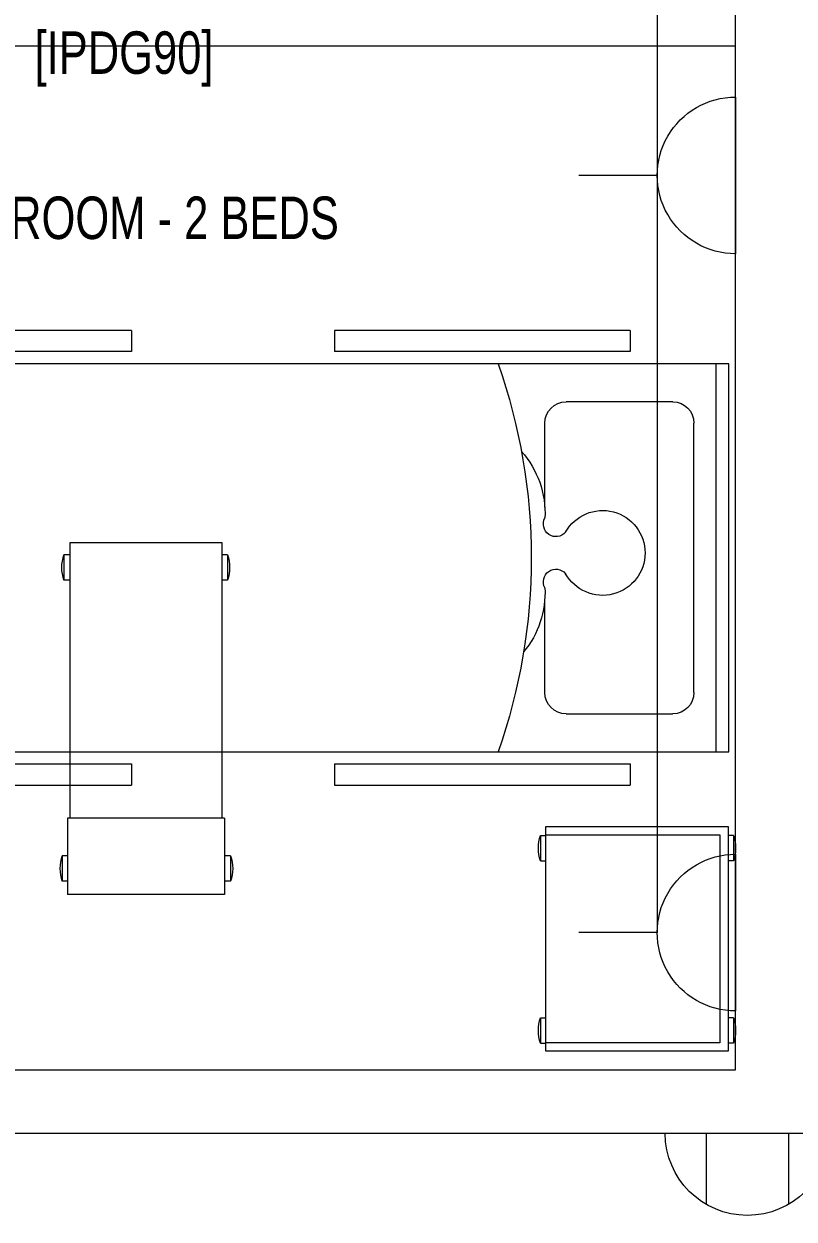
# Model space of a CAD drawing. Header units: metres. Extents: x 75097 to 220695, y -1557923 to -1361206.
# Drawn here: x 145789 to 147604, y -1431575 to -1428758 of the extents above; entities that cross this region are included whole.
import ezdxf

# ---------------------------------------------------------------- set-up
doc = ezdxf.new("R2010")
doc.units = ezdxf.units.M
doc.layers.get('0').update_dxf_attribs({"lineweight": 0})
for name, color, linetype, lineweight in [('A-100 - Copy$0$72_EGR_BASE_TEXT', 8, 'Continuous', 0), ('A-100 - Copy$0$Medical Equipment and Furniture', 8, 'Continuous', 0), ('A-100 - Copy$0$Medical Equipment and Furniture1', 8, 'Continuous', 5), ('A-100 - Copy$0$Walls', 8, 'Continuous', 0)]:
    doc.layers.add(name, color=color, linetype=linetype, lineweight=lineweight)
doc.layers.add('E-POWR', color=7, linetype='Continuous', lineweight=9, true_color=0x4e7e3e)
doc.layers.add('PD-VENT', color=8, linetype='Continuous')
doc.styles.add('A-100 - Copy$0$X3G_ENTITY_2587EA', font='swisscl.ttf', dxfattribs={"height": 200})

# ---------------------------------------------------------------- blocks, each defined once
blk = doc.blocks.new('NORMAL SOCKET')
at = {"layer": 'E-POWR'}
for p, q in [((0, 307.7), (0, 615.4)), ((-307.7, 0), (307.7, 0))]:
    blk.add_line(p, q, dxfattribs=at)
blk.add_ellipse((0, 0), major_axis=(32.8, 305.9), ratio=1, start_param=4.81904, end_param=7.960633, dxfattribs=at)
blk = doc.blocks.new('WALL OUTLET')
at = {"layer": 'E-POWR', "extrusion": (9.94399e-05, 4.90741e-07, 1)}
blk.add_line((-193.4, 0, 0), (193.4, 0, 0), dxfattribs=at)
blk.add_line((-193.4, 0, 0), (193.4, 0, 0), dxfattribs=at)
at = {"layer": 'E-POWR', "extrusion": (9.94399e-05, 4.90741e-07, 1), "elevation": 0}
for points in [[(-96.7, 0), (-96.7, 167.5)], [(96.7, 0), (96.7, 167.5)]]:
    blk.add_lwpolyline(points, dxfattribs=at)
at = {"layer": 'E-POWR', "extrusion": (9.94399e-05, 4.90741e-07, 1)}
blk.add_arc((0, 0, 0), 193.4, 359.9963, 179.9963, dxfattribs=at)
blk = doc.blocks.new('A-100 - Copy$0$Hospital Bed')
at = {"layer": 'A-100 - Copy$0$Medical Equipment and Furniture1'}
for p, q in [((38.338, -101.6315, 0), (38.338, -101.6815, 0)), ((38.338, -101.6315, 0), (39.0347, -101.6315, 0)), ((39.0347, -101.6315, 0), (39.0347, -101.6815, 0)), ((39.5123, -101.6315, 0), (40.209, -101.6315, 0)), ((39.5123, -101.6315, 0), (39.5123, -101.6815, 0)), ((38.338, -101.6815, 0), (39.0347, -101.6815, 0)), ((39.5123, -101.6815, 0), (40.209, -101.6815, 0)), ((38.105, -102.6245, 0), (38.105, -101.7101, 0)), ((38.105, -101.7101, 0), (40.4164, -101.7101, 0)), ((38.135, -102.6245, 0), (38.135, -101.7101, 0)), ((38.2374, -101.7997, 0), (38.4887, -101.7997, 0)), ((38.1874, -102.485, 0), (38.1874, -101.8497, 0)), ((38.5387, -102.0476, 0), (38.5387, -101.8497, 0)), ((38.5387, -102.485, 0), (38.5387, -102.264, 0)), ((38.4887, -102.535, 0), (38.2374, -102.535, 0)), ((40.4164, -102.6245, 0), (38.105, -102.6245, 0)), ((38.338, -102.6532, 0), (38.338, -102.7032, 0)), ((39.0347, -102.6532, 0), (38.338, -102.6532, 0)), ((39.0347, -102.6532, 0), (39.0347, -102.7032, 0)), ((40.209, -102.6532, 0), (39.5123, -102.6532, 0)), ((39.5123, -102.6532, 0), (39.5123, -102.7032, 0)), ((39.0347, -102.7032, 0), (38.338, -102.7032, 0)), ((40.209, -102.7032, 0), (39.5123, -102.7032, 0))]:
    blk.add_line(p, q, dxfattribs=at)
at = {"layer": 'A-100 - Copy$0$Medical Equipment and Furniture1', "elevation": 0}
for points in [[(38.6489, -102.6245), (38.6489, -102.6245), (38.6489, -102.6245), (38.6489, -102.6245), (38.6489, -102.6245), (38.6489, -102.6245), (38.6489, -102.6245), (38.6489, -102.6245), (38.6489, -102.6245), (38.6489, -102.6245), (38.6489, -102.6245), (38.6489, -102.6245), (38.6489, -102.6245), (38.6489, -102.6245), (38.6489, -102.6245), (38.6489, -102.6245), (38.6489, -102.6245), (38.6489, -102.6245), (38.6489, -102.6245), (38.6489, -102.6245), (38.6489, -102.6245), (38.6489, -102.6245), (38.6489, -102.6245), (38.6489, -102.6245), (38.6489, -102.6245), (38.6489, -102.6245), (38.6489, -102.6245), (38.6489, -102.6245), (38.6489, -102.6245), (38.6489, -102.6245), (38.6489, -102.6245), (38.6489, -102.6245), (38.6489, -102.6245), (38.6489, -102.6245), (38.6489, -102.6245), (38.6489, -102.6245), (38.6489, -102.6245), (38.6489, -102.6245), (38.6489, -102.6245), (38.6489, -102.6245), (38.6489, -102.6245), (38.6489, -102.6245), (38.6489, -102.6245), (38.6489, -102.6245), (38.6489, -102.6245), (38.6489, -102.6245), (38.6489, -102.6245), (38.6489, -102.6245), (38.6489, -102.6245), (38.6489, -102.6245), (38.6489, -102.6245), (38.6489, -102.6245), (38.6489, -102.6245), (38.6489, -102.6245), (38.6489, -102.6245), (38.6489, -102.6245), (38.6489, -102.6245), (38.6489, -102.6245), (38.6489, -102.6245), (38.6489, -102.6245), (38.6489, -102.6245), (38.6489, -102.6245), (38.6489, -102.6245), (38.6489, -102.6245), (38.6489, -102.6245), (38.6489, -102.6245), (38.6489, -102.6245), (38.6489, -102.6245), (38.6489, -102.6245), (38.6489, -102.6245), (38.6489, -102.6245), (38.6489, -102.6245), (38.6489, -102.6245), (38.6489, -102.6245), (38.6489, -102.6245), (38.6489, -102.6245), (38.6489, -102.6245), (38.6489, -102.6245), (38.6489, -102.6245), (38.6489, -102.6245), (38.6489, -102.6245), (38.6489, -102.6245), (38.6489, -102.6245), (38.6489, -102.6245), (38.6489, -102.6245), (38.6489, -102.6245), (38.6489, -102.6245), (38.6489, -102.6245), (38.6489, -102.6245), (38.6489, -102.6245), (38.6489, -102.6245), (38.6489, -102.6245), (38.6489, -102.6245), (38.6489, -102.6245), (38.6489, -102.6245), (38.6489, -102.6245), (38.6489, -102.6245), (38.6489, -102.6245), (38.6489, -102.6245), (38.6489, -102.6245), (38.6489, -102.6245), (38.6489, -102.6245), (38.6489, -102.6245), (38.6489, -102.6245), (38.6489, -102.6245), (38.6489, -102.6245), (38.6489, -102.6245), (38.6489, -102.6245), (38.6489, -102.6245), (38.6489, -102.6245), (38.6489, -102.6245), (38.6489, -102.6245), (38.6489, -102.6245), (38.6489, -102.6245), (38.6489, -102.6245), (38.6489, -102.6245), (38.6489, -102.6245), (38.6489, -102.6245), (38.6489, -102.6245), (38.6489, -102.6245), (38.6489, -102.6245), (38.6489, -102.6245), (38.6489, -102.6245), (38.6489, -102.6245), (38.6489, -102.6245), (38.6489, -102.6245), (38.6489, -102.6245), (38.6489, -102.6245), (38.6489, -102.6245), (38.6489, -102.6245), (38.6489, -102.6245), (38.6489, -102.6245), (38.6489, -102.6245), (38.6489, -102.6245), (38.6489, -102.6245), (38.6489, -102.6245), (38.6489, -102.6245), (38.6489, -102.6245), (38.6489, -102.6245), (38.6489, -102.6245), (38.6489, -102.6245), (38.6489, -102.6245), (38.6489, -102.6245), (38.6489, -102.6245), (38.6489, -102.6245), (38.6489, -102.6245), (38.6489, -102.6245), (38.6489, -102.6245), (38.6489, -102.6245), (38.6489, -102.6245), (38.6489, -102.6245), (38.6489, -102.6245), (38.6489, -102.6245), (38.6489, -102.6245), (38.6489, -102.6245), (38.6489, -102.6245), (38.6489, -102.6245), (38.6489, -102.6245), (38.6489, -102.6245), (38.6489, -102.6245), (38.6489, -102.6245), (38.6489, -102.6245), (38.6489, -102.6245), (38.6489, -102.6245), (38.6489, -102.6245), (38.6489, -102.6245), (38.6489, -102.6245), (38.6489, -102.6245), (38.6489, -102.6245), (38.6489, -102.6245), (38.6489, -102.6245), (38.6489, -102.6245), (38.6489, -102.6245), (38.6489, -102.6245), (38.6489, -102.6245), (38.6489, -102.6245), (38.6489, -102.6245), (38.6489, -102.6245), (38.6489, -102.6245), (38.6489, -102.6245), (38.6489, -102.6245), (38.6489, -102.6245), (38.6489, -102.6245), (38.6489, -102.6245), (38.6489, -102.6245), (38.6489, -102.6245), (38.6489, -102.6245), (38.6489, -102.6245), (38.6489, -102.6245), (38.6489, -102.6245), (38.6489, -102.6245), (38.6489, -102.6245), (38.6489, -102.6245), (38.6489, -102.6245), (38.6489, -102.6245), (38.6489, -102.6245), (38.6489, -102.6245), (38.6489, -102.6245), (38.6489, -102.6245), (38.6489, -102.6245), (38.6489, -102.6245), (38.6489, -102.6245), (38.6489, -102.6245), (38.6489, -102.6245), (38.6489, -102.6245), (38.6489, -102.6245), (38.6489, -102.6245), (38.6489, -102.6245), (38.6489, -102.6245), (38.6489, -102.6245), (38.6489, -102.6245), (38.6489, -102.6245), (38.6489, -102.6245), (38.6489, -102.6245), (38.6489, -102.6245), (38.6489, -102.6245), (38.6489, -102.6245), (38.6489, -102.6245), (38.6489, -102.6245)], [(38.6489, -102.6245), (38.6489, -102.6245), (38.6489, -102.6245), (38.6489, -102.6245), (38.6489, -102.6245), (38.6489, -102.6245), (38.6489, -102.6245), (38.6489, -102.6245), (38.6489, -102.6245), (38.6489, -102.6245), (38.6489, -102.6245), (38.6489, -102.6245), (38.6489, -102.6245), (38.6489, -102.6245), (38.6489, -102.6245), (38.6489, -102.6245), (38.6489, -102.6245), (38.6489, -102.6245), (38.6489, -102.6245), (38.6489, -102.6245), (38.6489, -102.6245), (38.6489, -102.6245), (38.6489, -102.6245), (38.6489, -102.6245), (38.6489, -102.6245), (38.6489, -102.6245), (38.6489, -102.6245), (38.6489, -102.6245), (38.6489, -102.6245), (38.6489, -102.6245), (38.6489, -102.6245), (38.6489, -102.6245), (38.6489, -102.6245), (38.6489, -102.6245), (38.6489, -102.6245), (38.6489, -102.6245), (38.6489, -102.6245), (38.6489, -102.6245), (38.6489, -102.6245), (38.6489, -102.6245), (38.6489, -102.6245), (38.6489, -102.6245), (38.6489, -102.6245), (38.6489, -102.6245), (38.6489, -102.6245), (38.6489, -102.6245), (38.6489, -102.6245), (38.6489, -102.6245), (38.6489, -102.6245), (38.6489, -102.6245), (38.6489, -102.6245), (38.6489, -102.6245), (38.6489, -102.6245), (38.6489, -102.6245), (38.6489, -102.6245), (38.6489, -102.6245), (38.6489, -102.6245), (38.6489, -102.6245), (38.6489, -102.6245), (38.6489, -102.6245), (38.6489, -102.6245), (38.6489, -102.6245), (38.6489, -102.6245), (38.6489, -102.6245), (38.6489, -102.6245), (38.6489, -102.6245), (38.6489, -102.6245), (38.6489, -102.6245), (38.6489, -102.6245), (38.6489, -102.6245), (38.6489, -102.6245), (38.6489, -102.6245), (38.6489, -102.6245), (38.6489, -102.6245), (38.6489, -102.6245), (38.6489, -102.6245), (38.6489, -102.6245), (38.6489, -102.6245), (38.6489, -102.6245), (38.6489, -102.6245), (38.6489, -102.6245), (38.6489, -102.6245), (38.6489, -102.6245), (38.6489, -102.6245), (38.6489, -102.6245), (38.6489, -102.6245), (38.6489, -102.6245), (38.6489, -102.6245), (38.6489, -102.6245), (38.6489, -102.6245), (38.6489, -102.6245), (38.6489, -102.6245), (38.6489, -102.6245), (38.6489, -102.6245), (38.6489, -102.6245), (38.6489, -102.6245), (38.6489, -102.6245), (38.6489, -102.6245), (38.6489, -102.6245), (38.6489, -102.6245), (38.6489, -102.6245), (38.6489, -102.6245), (38.6489, -102.6245), (38.6489, -102.6245), (38.6489, -102.6245), (38.6489, -102.6245), (38.6489, -102.6245), (38.6489, -102.6245), (38.6489, -102.6245), (38.6489, -102.6245), (38.6489, -102.6245), (38.6489, -102.6245), (38.6489, -102.6245), (38.6489, -102.6245), (38.6489, -102.6245), (38.6489, -102.6245), (38.6489, -102.6245), (38.6489, -102.6245), (38.6489, -102.6245), (38.6489, -102.6245), (38.6489, -102.6245), (38.6489, -102.6245), (38.6489, -102.6245), (38.6489, -102.6245), (38.6489, -102.6245), (38.6489, -102.6245), (38.6489, -102.6245), (38.6489, -102.6245), (38.6489, -102.6245), (38.6489, -102.6245), (38.6489, -102.6245), (38.6489, -102.6245), (38.6489, -102.6245), (38.6489, -102.6245), (38.6489, -102.6245), (38.6489, -102.6245), (38.6489, -102.6245), (38.6489, -102.6245), (38.6489, -102.6245), (38.6489, -102.6245), (38.6489, -102.6245), (38.6489, -102.6245), (38.6489, -102.6245), (38.6489, -102.6245), (38.6489, -102.6245), (38.6489, -102.6245), (38.6489, -102.6245), (38.6489, -102.6245), (38.6489, -102.6245), (38.6489, -102.6245), (38.6489, -102.6245), (38.6489, -102.6245), (38.6489, -102.6245), (38.6489, -102.6245), (38.6489, -102.6245), (38.6489, -102.6245), (38.6489, -102.6245), (38.6489, -102.6245), (38.6489, -102.6245), (38.6489, -102.6245), (38.6489, -102.6245), (38.6489, -102.6245), (38.6489, -102.6245), (38.6489, -102.6245), (38.6489, -102.6245), (38.6489, -102.6245), (38.6489, -102.6245), (38.6489, -102.6245), (38.6489, -102.6245), (38.6489, -102.6245), (38.6489, -102.6245), (38.6489, -102.6245), (38.6489, -102.6245), (38.6489, -102.6245), (38.6489, -102.6245), (38.6489, -102.6245), (38.6489, -102.6245), (38.6489, -102.6245), (38.6489, -102.6245), (38.6489, -102.6245), (38.6489, -102.6245), (38.6489, -102.6245), (38.6489, -102.6245), (38.6489, -102.6245), (38.6489, -102.6245), (38.6489, -102.6245), (38.6489, -102.6245), (38.6489, -102.6245), (38.6489, -102.6245), (38.6489, -102.6245), (38.6489, -102.6245), (38.6489, -102.6245), (38.6489, -102.6245), (38.6489, -102.6245), (38.6489, -102.6245), (38.6489, -102.6245), (38.6489, -102.6245), (38.6489, -102.6245), (38.6489, -102.6245), (38.6489, -102.6245), (38.6489, -102.6245), (38.6489, -102.6245), (38.6489, -102.6245), (38.6489, -102.6245), (38.6489, -102.6245), (38.6489, -102.6245), (38.6489, -102.6245), (38.6489, -102.6245), (38.6489, -102.6245), (38.6489, -102.6245), (38.6489, -102.6245), (38.6489, -102.6245), (38.6489, -102.6245), (38.6489, -102.6245)], [(38.6489, -102.6245), (38.6489, -102.6245), (38.6489, -102.6245), (38.6489, -102.6245), (38.6489, -102.6245), (38.6489, -102.6245), (38.6489, -102.6245), (38.6489, -102.6245), (38.6489, -102.6245), (38.6489, -102.6245), (38.6489, -102.6245), (38.6489, -102.6245), (38.6489, -102.6245), (38.6489, -102.6245), (38.6489, -102.6245), (38.6489, -102.6245), (38.6489, -102.6245), (38.6489, -102.6245), (38.6489, -102.6245), (38.6489, -102.6245), (38.6489, -102.6245), (38.6489, -102.6245), (38.6489, -102.6245), (38.6489, -102.6245), (38.6489, -102.6245), (38.6489, -102.6245), (38.6489, -102.6245), (38.6489, -102.6245), (38.6489, -102.6245), (38.6489, -102.6245), (38.6489, -102.6245), (38.6489, -102.6245), (38.6489, -102.6245), (38.6489, -102.6245), (38.6489, -102.6245), (38.6489, -102.6245), (38.6489, -102.6245), (38.6489, -102.6245), (38.6489, -102.6245), (38.6489, -102.6245), (38.6489, -102.6245), (38.6489, -102.6245), (38.6489, -102.6245), (38.6489, -102.6245), (38.6489, -102.6245), (38.6489, -102.6245), (38.6489, -102.6245), (38.6489, -102.6245), (38.6489, -102.6245), (38.6489, -102.6245), (38.6489, -102.6245), (38.6489, -102.6245), (38.6489, -102.6245), (38.6489, -102.6245), (38.6489, -102.6245), (38.6489, -102.6245), (38.6489, -102.6245), (38.6489, -102.6245), (38.6489, -102.6245), (38.6489, -102.6245), (38.6489, -102.6245), (38.6489, -102.6245), (38.6489, -102.6245), (38.6489, -102.6245), (38.6489, -102.6245), (38.6489, -102.6245), (38.6489, -102.6245), (38.6489, -102.6245), (38.6489, -102.6245), (38.6489, -102.6245), (38.6489, -102.6245), (38.6489, -102.6245), (38.6489, -102.6245), (38.6489, -102.6245), (38.6489, -102.6245), (38.6489, -102.6245), (38.6489, -102.6245), (38.6489, -102.6245), (38.6489, -102.6245), (38.6489, -102.6245), (38.6489, -102.6245), (38.6489, -102.6245), (38.6489, -102.6245), (38.6489, -102.6245), (38.6489, -102.6245), (38.6489, -102.6245), (38.6489, -102.6245), (38.6489, -102.6245), (38.6489, -102.6245), (38.6489, -102.6245), (38.6489, -102.6245), (38.6489, -102.6245), (38.6489, -102.6245), (38.6489, -102.6245), (38.6489, -102.6245), (38.6489, -102.6245), (38.6489, -102.6245), (38.6489, -102.6245), (38.6489, -102.6245), (38.6489, -102.6245), (38.6489, -102.6245), (38.6489, -102.6245), (38.6489, -102.6245), (38.6489, -102.6245), (38.6489, -102.6245), (38.6489, -102.6245), (38.6489, -102.6245), (38.6489, -102.6245), (38.6489, -102.6245), (38.6489, -102.6245), (38.6489, -102.6245), (38.6489, -102.6245), (38.6489, -102.6245), (38.6489, -102.6245), (38.6489, -102.6245), (38.6489, -102.6245), (38.6489, -102.6245), (38.6489, -102.6245), (38.6489, -102.6245), (38.6489, -102.6245), (38.6489, -102.6245), (38.6489, -102.6245), (38.6489, -102.6245), (38.6489, -102.6245), (38.6489, -102.6245), (38.6489, -102.6245), (38.6489, -102.6245), (38.6489, -102.6245), (38.6489, -102.6245), (38.6489, -102.6245), (38.6489, -102.6245), (38.6489, -102.6245), (38.6489, -102.6245), (38.6489, -102.6245), (38.6489, -102.6245), (38.6489, -102.6245), (38.6489, -102.6245), (38.6489, -102.6245), (38.6489, -102.6245), (38.6489, -102.6245), (38.6489, -102.6245), (38.6489, -102.6245), (38.6489, -102.6245), (38.6489, -102.6245), (38.6489, -102.6245), (38.6489, -102.6245), (38.6489, -102.6245), (38.6489, -102.6245), (38.6489, -102.6245), (38.6489, -102.6245), (38.6489, -102.6245), (38.6489, -102.6245), (38.6489, -102.6245), (38.6489, -102.6245), (38.6489, -102.6245), (38.6489, -102.6245), (38.6489, -102.6245), (38.6489, -102.6245), (38.6489, -102.6245), (38.6489, -102.6245), (38.6489, -102.6245), (38.6489, -102.6245), (38.6489, -102.6245), (38.6489, -102.6245), (38.6489, -102.6245), (38.6489, -102.6245), (38.6489, -102.6245), (38.6489, -102.6245), (38.6489, -102.6245), (38.6489, -102.6245), (38.6489, -102.6245), (38.6489, -102.6245), (38.6489, -102.6245), (38.6489, -102.6245), (38.6489, -102.6245), (38.6489, -102.6245), (38.6489, -102.6245), (38.6489, -102.6245), (38.6489, -102.6245), (38.6489, -102.6245), (38.6489, -102.6245), (38.6489, -102.6245), (38.6489, -102.6245), (38.6489, -102.6245), (38.6489, -102.6245), (38.6489, -102.6245), (38.6489, -102.6245), (38.6489, -102.6245), (38.6489, -102.6245), (38.6489, -102.6245), (38.6489, -102.6245), (38.6489, -102.6245), (38.6489, -102.6245), (38.6489, -102.6245), (38.6489, -102.6245), (38.6489, -102.6245), (38.6489, -102.6245), (38.6489, -102.6245), (38.6489, -102.6245), (38.6489, -102.6245), (38.6489, -102.6245), (38.6489, -102.6245), (38.6489, -102.6245), (38.6489, -102.6245), (38.6489, -102.6245), (38.6489, -102.6245), (38.6489, -102.6245), (38.6489, -102.6245), (38.6489, -102.6245), (38.6489, -102.6245), (38.6489, -102.6245), (38.6489, -102.6245), (38.6489, -102.6245), (38.6489, -102.6245), (38.6489, -102.6245), (38.6489, -102.6245), (38.6489, -102.6245), (38.6489, -102.6245), (38.6489, -102.6245), (38.6489, -102.6245), (38.6489, -102.6245), (38.6489, -102.6245), (38.6489, -102.6245), (38.6489, -102.6245), (38.6489, -102.6245), (38.6489, -102.6245), (38.6489, -102.6245), (38.6489, -102.6245), (38.6489, -102.6245), (38.6489, -102.6245), (38.6489, -102.6245), (38.6489, -102.6245), (38.6489, -102.6245), (38.6489, -102.6245), (38.6489, -102.6245), (38.6489, -102.6245), (38.6489, -102.6245), (38.6489, -102.6245), (38.6489, -102.6245), (38.6489, -102.6245), (38.6489, -102.6245), (38.6489, -102.6245), (38.6489, -102.6245), (38.6489, -102.6245), (38.6489, -102.6245), (38.6489, -102.6245), (38.6489, -102.6245), (38.6489, -102.6245), (38.6489, -102.6245), (38.6489, -102.6245), (38.6489, -102.6245), (38.6489, -102.6245), (38.6489, -102.6245), (38.6489, -102.6245), (38.6489, -102.6245), (38.6489, -102.6245), (38.6489, -102.6245), (38.6489, -102.6245), (38.6489, -102.6245), (38.6489, -102.6245), (38.6489, -102.6245), (38.6489, -102.6245), (38.6489, -102.6245), (38.6489, -102.6245), (38.6489, -102.6245), (38.6489, -102.6245), (38.6489, -102.6245), (38.6489, -102.6245), (38.6489, -102.6245), (38.6489, -102.6245), (38.6489, -102.6245), (38.6489, -102.6245), (38.6489, -102.6245), (38.6489, -102.6245), (38.6489, -102.6245), (38.6489, -102.6245), (38.6489, -102.6245)]]:
    blk.add_lwpolyline(points, close=True, dxfattribs=at)
for points in [[(38.6489, -102.6245), (38.6489, -102.6245), (38.6489, -102.6245), (38.6489, -102.6245), (38.6489, -102.6245), (38.6489, -102.6245), (38.6489, -102.6245), (38.6489, -102.6245)], [(38.6489, -102.6245), (38.6489, -102.6245), (38.6489, -102.6245), (38.6489, -102.6245), (38.6489, -102.6245), (38.6489, -102.6245), (38.6489, -102.6245), (38.6489, -102.6245), (38.6489, -102.6245), (38.6489, -102.6245), (38.6489, -102.6245), (38.6489, -102.6245), (38.6489, -102.6245), (38.6489, -102.6245), (38.6489, -102.6245), (38.6489, -102.6245), (38.6489, -102.6245), (38.6489, -102.6245), (38.6489, -102.6245), (38.6489, -102.6245), (38.6489, -102.6245), (38.6489, -102.6245), (38.6489, -102.6245), (38.6489, -102.6245), (38.6489, -102.6245), (38.6489, -102.6245), (38.6489, -102.6245), (38.6489, -102.6245), (38.6489, -102.6245), (38.6489, -102.6245), (38.6489, -102.6245), (38.6489, -102.6245), (38.6489, -102.6245), (38.6489, -102.6245), (38.6489, -102.6245), (38.6489, -102.6245), (38.6489, -102.6245), (38.6489, -102.6245), (38.6489, -102.6245), (38.6489, -102.6245), (38.6489, -102.6245), (38.6489, -102.6245), (38.6489, -102.6245), (38.6489, -102.6245), (38.6489, -102.6245), (38.6489, -102.6245), (38.6489, -102.6245), (38.6489, -102.6245), (38.6489, -102.6245), (38.6489, -102.6245), (38.6489, -102.6245), (38.6489, -102.6245), (38.6489, -102.6245), (38.6489, -102.6245), (38.6489, -102.6245), (38.6489, -102.6245), (38.6489, -102.6245), (38.6489, -102.6245), (38.6489, -102.6245), (38.6489, -102.6245), (38.6489, -102.6245), (38.6489, -102.6245), (38.6489, -102.6245), (38.6489, -102.6245), (38.6489, -102.6245), (38.6489, -102.6245), (38.6489, -102.6245), (38.6489, -102.6245), (38.6489, -102.6245), (38.6489, -102.6245), (38.6489, -102.6245), (38.6489, -102.6245), (38.6489, -102.6245), (38.6489, -102.6245), (38.6489, -102.6245), (38.6489, -102.6245), (38.6489, -102.6245), (38.6489, -102.6245), (38.6489, -102.6245), (38.6489, -102.6245), (38.6489, -102.6245), (38.6489, -102.6245), (38.6489, -102.6245), (38.6489, -102.6245), (38.6489, -102.6245), (38.6489, -102.6245), (38.6489, -102.6245), (38.6489, -102.6245), (38.6489, -102.6245), (38.6489, -102.6245), (38.6489, -102.6245), (38.6489, -102.6245), (38.6489, -102.6245), (38.6489, -102.6245), (38.6489, -102.6245), (38.6489, -102.6245), (38.6489, -102.6245), (38.6489, -102.6245), (38.6489, -102.6245), (38.6489, -102.6245), (38.6489, -102.6245), (38.6489, -102.6245), (38.6489, -102.6245), (38.6489, -102.6245), (38.6489, -102.6245), (38.6489, -102.6245), (38.6489, -102.6245), (38.6489, -102.6245), (38.6489, -102.6245), (38.6489, -102.6245), (38.6489, -102.6245)], [(38.6489, -102.6245), (38.6489, -102.6245), (38.6489, -102.6245), (38.6489, -102.6245), (38.6489, -102.6245), (38.6489, -102.6245), (38.6489, -102.6245), (38.6489, -102.6245), (38.6489, -102.6245), (38.6489, -102.6245), (38.6489, -102.6245), (38.6489, -102.6245), (38.6489, -102.6245), (38.6489, -102.6245), (38.6489, -102.6245), (38.6489, -102.6245), (38.6489, -102.6245)], [(38.6489, -102.6245), (38.6489, -102.6245), (38.6489, -102.6245), (38.6489, -102.6245), (38.6489, -102.6245), (38.6489, -102.6245), (38.6489, -102.6245)], [(38.6489, -102.6245), (38.6489, -102.6245), (38.6489, -102.6245), (38.6489, -102.6245), (38.6489, -102.6245), (38.6489, -102.6245), (38.6489, -102.6245), (38.6489, -102.6245), (38.6489, -102.6245), (38.6489, -102.6245), (38.6489, -102.6245), (38.6489, -102.6245)], [(38.6489, -102.6245), (38.6489, -102.6245), (38.6489, -102.6245), (38.6489, -102.6245), (38.6489, -102.6245), (38.6489, -102.6245), (38.6489, -102.6245), (38.6489, -102.6245), (38.6489, -102.6245), (38.6489, -102.6245), (38.6489, -102.6245), (38.6489, -102.6245), (38.6489, -102.6245), (38.6489, -102.6245), (38.6489, -102.6245), (38.6489, -102.6245), (38.6489, -102.6245), (38.6489, -102.6245), (38.6489, -102.6245), (38.6489, -102.6245), (38.6489, -102.6245), (38.6489, -102.6245), (38.6489, -102.6245), (38.6489, -102.6245), (38.6489, -102.6245), (38.6489, -102.6245), (38.6489, -102.6245), (38.6489, -102.6245), (38.6489, -102.6245), (38.6489, -102.6245), (38.6489, -102.6245), (38.6489, -102.6245), (38.6489, -102.6245), (38.6489, -102.6245), (38.6489, -102.6245), (38.6489, -102.6245), (38.6489, -102.6245), (38.6489, -102.6245), (38.6489, -102.6245), (38.6489, -102.6245), (38.6489, -102.6245), (38.6489, -102.6245), (38.6489, -102.6245), (38.6489, -102.6245), (38.6489, -102.6245), (38.6489, -102.6245), (38.6489, -102.6245), (38.6489, -102.6245), (38.6489, -102.6245), (38.6489, -102.6245), (38.6489, -102.6245), (38.6489, -102.6245), (38.6489, -102.6245), (38.6489, -102.6245), (38.6489, -102.6245), (38.6489, -102.6245), (38.6489, -102.6245), (38.6489, -102.6245), (38.6489, -102.6245), (38.6489, -102.6245), (38.6489, -102.6245), (38.6489, -102.6245), (38.6489, -102.6245), (38.6489, -102.6245), (38.6489, -102.6245), (38.6489, -102.6245), (38.6489, -102.6245), (38.6489, -102.6245), (38.6489, -102.6245), (38.6489, -102.6245), (38.6489, -102.6245), (38.6489, -102.6245), (38.6489, -102.6245), (38.6489, -102.6245), (38.6489, -102.6245), (38.6489, -102.6245), (38.6489, -102.6245), (38.6489, -102.6245), (38.6489, -102.6245), (38.6489, -102.6245), (38.6489, -102.6245), (38.6489, -102.6245), (38.6489, -102.6245), (38.6489, -102.6245), (38.6489, -102.6245), (38.6489, -102.6245), (38.6489, -102.6245), (38.6489, -102.6245), (38.6489, -102.6245)], [(38.6489, -102.6245), (38.6489, -102.6245), (38.6489, -102.6245), (38.6489, -102.6245), (38.6489, -102.6245), (38.6489, -102.6245), (38.6489, -102.6245), (38.6489, -102.6245), (38.6489, -102.6245), (38.6489, -102.6245), (38.6489, -102.6245), (38.6489, -102.6245), (38.6489, -102.6245), (38.6489, -102.6245), (38.6489, -102.6245), (38.6489, -102.6245), (38.6489, -102.6245), (38.6489, -102.6245), (38.6489, -102.6245), (38.6489, -102.6245), (38.6489, -102.6245), (38.6489, -102.6245), (38.6489, -102.6245), (38.6489, -102.6245), (38.6489, -102.6245), (38.6489, -102.6245), (38.6489, -102.6245), (38.6489, -102.6245), (38.6489, -102.6245), (38.6489, -102.6245), (38.6489, -102.6245), (38.6489, -102.6245), (38.6489, -102.6245), (38.6489, -102.6245), (38.6489, -102.6245), (38.6489, -102.6245), (38.6489, -102.6245), (38.6489, -102.6245), (38.6489, -102.6245), (38.6489, -102.6245), (38.6489, -102.6245), (38.6489, -102.6245), (38.6489, -102.6245), (38.6489, -102.6245), (38.6489, -102.6245), (38.6489, -102.6245), (38.6489, -102.6245), (38.6489, -102.6245), (38.6489, -102.6245), (38.6489, -102.6245), (38.6489, -102.6245), (38.6489, -102.6245), (38.6489, -102.6245), (38.6489, -102.6245)], [(38.6489, -102.6245), (38.6489, -102.6245), (38.6489, -102.6245), (38.6489, -102.6245), (38.6489, -102.6245), (38.6489, -102.6245), (38.6489, -102.6245), (38.6489, -102.6245), (38.6489, -102.6245), (38.6489, -102.6245)], [(38.6489, -102.6245), (38.6489, -102.6245), (38.6489, -102.6245), (38.6489, -102.6245), (38.6489, -102.6245), (38.6489, -102.6245), (38.6489, -102.6245), (38.6489, -102.6245), (38.6489, -102.6245), (38.6489, -102.6245)], [(38.6489, -102.6245), (38.6489, -102.6245), (38.6489, -102.6245), (38.6489, -102.6245), (38.6489, -102.6245), (38.6489, -102.6245), (38.6489, -102.6245), (38.6489, -102.6245), (38.6489, -102.6245), (38.6489, -102.6245), (38.6489, -102.6245), (38.6489, -102.6245), (38.6489, -102.6245), (38.6489, -102.6245), (38.6489, -102.6245)], [(38.6489, -102.6245), (38.6489, -102.6245), (38.6489, -102.6245), (38.6489, -102.6245), (38.6489, -102.6245), (38.6489, -102.6245), (38.6489, -102.6245), (38.6489, -102.6245), (38.6489, -102.6245), (38.6489, -102.6245)], [(38.6489, -102.6245), (38.6489, -102.6245), (38.6489, -102.6245), (38.6489, -102.6245), (38.6489, -102.6245), (38.6489, -102.6245), (38.6489, -102.6245)], [(38.6489, -102.6245), (38.6489, -102.6245), (38.6489, -102.6245), (38.6489, -102.6245), (38.6489, -102.6245), (38.6489, -102.6245), (38.6489, -102.6245), (38.6489, -102.6245), (38.6489, -102.6245), (38.6489, -102.6245)], [(38.6489, -102.6245), (38.6489, -102.6245), (38.6489, -102.6245), (38.6489, -102.6245), (38.6489, -102.6245), (38.6489, -102.6245), (38.6489, -102.6245), (38.6489, -102.6245), (38.6489, -102.6245), (38.6489, -102.6245), (38.6489, -102.6245), (38.6489, -102.6245), (38.6489, -102.6245), (38.6489, -102.6245), (38.6489, -102.6245), (38.6489, -102.6245), (38.6489, -102.6245), (38.6489, -102.6245)], [(38.6489, -102.6245), (38.6489, -102.6245), (38.6489, -102.6245), (38.6489, -102.6245), (38.6489, -102.6245), (38.6489, -102.6245), (38.6489, -102.6245), (38.6489, -102.6245), (38.6489, -102.6245)]]:
    blk.add_lwpolyline(points, dxfattribs=at)
at = {"layer": 'A-100 - Copy$0$Medical Equipment and Furniture1'}
for centre, radius, start, end in [((39.9488, -102.1673, 0), 1.378, 160.6222, 199.3778), ((38.2374, -101.8497, 0), 0.05, 90, 180), ((38.4887, -101.8497, 0), 0.05, 0, 90), ((38.7578, -102.0625, 0), 0.2195, 138.2973, 182.816), ((38.4026, -102.1558, 0), 0.1, 29.3037, 330.6963), ((38.5126, -102.0878, 0), 0.0297, 220.0437, 29.1003), ((38.5126, -102.2238, 0), 0.0297, 330.8997, 139.9563), ((38.7578, -102.2491, 0), 0.2195, 177.184, 219.6878), ((38.2374, -102.485, 0), 0.05, 180, 270), ((38.4887, -102.485, 0), 0.05, 270, 0)]:
    blk.add_arc(centre, radius, start, end, dxfattribs=at)
blk = doc.blocks.new('A-100 - Copy$0$HF13963-P')
at = {"layer": 'A-100 - Copy$0$Medical Equipment and Furniture1'}
for p, q in [((0.0915, 0.1995), (0.0315, 0.1995)), ((0.0315, 0.1995), (0.0315, 0.185)), ((0.0915, 0.1995), (0.0915, 0.185)), ((0.18, 0.185), (0, 0.185)), ((0, 0.185), (0, -0.185)), ((0.18, 0.185), (0.18, -0.185)), ((0.83, 0.1788), (0.18, 0.1788)), ((0.8007, 0.1919), (0.7407, 0.1919)), ((0.7407, 0.1919), (0.7407, 0.1788)), ((0.8007, 0.1919), (0.8007, 0.1788)), ((0.83, -0.1788), (0.83, 0.1788)), ((0.18, -0.185), (0, -0.185)), ((0.0315, -0.185), (0.0315, -0.1971)), ((0.0915, -0.1971), (0.0315, -0.1971)), ((0.0915, -0.185), (0.0915, -0.1971)), ((0.18, -0.1788), (0.83, -0.1788)), ((0.7407, -0.1788), (0.7407, -0.1933)), ((0.8007, -0.1933), (0.7407, -0.1933)), ((0.8007, -0.1788), (0.8007, -0.1933))]:
    blk.add_line(p, q, dxfattribs=at)
for centre, start, end in [((0.0615, 0.112), 71.0754, 108.9246), ((0.7707, 0.1044), 71.0754, 108.9246), ((0.0615, -0.1096), 251.0754, 288.9246), ((0.7707, -0.1058), 251.0754, 288.9246)]:
    blk.add_arc(centre, 0.0925, start, end, dxfattribs=at)
blk = doc.blocks.new('A-100 - Copy$0$HF10531-P')
at = {"layer": 'A-100 - Copy$0$Medical Equipment and Furniture1'}
for p, q in [((0.53, 0.43), (0, 0.43)), ((0, 0.43), (0, 0)), ((0.0791, 0.4424), (0.0191, 0.4424)), ((0.0191, 0.4424), (0.0191, 0.43)), ((0.0791, 0.4424), (0.0791, 0.43)), ((0.5086, 0.4424), (0.4486, 0.4424)), ((0.4486, 0.4424), (0.4486, 0.43)), ((0.5086, 0.4424), (0.5086, 0.43)), ((0.53, 0), (0.53, 0.43)), ((0.51, 0.41), (0.02, 0.41)), ((0.02, 0.41), (0.02, 0)), ((0.51, 0), (0.51, 0.41)), ((0, 0), (0.53, 0)), ((0.0191, -0.0124), (0.0191, 0)), ((0.0791, -0.0124), (0.0791, 0)), ((0.4486, -0.0124), (0.4486, 0)), ((0.5086, -0.0124), (0.5086, 0)), ((0.0791, -0.0124), (0.0191, -0.0124)), ((0.5086, -0.0124), (0.4486, -0.0124))]:
    blk.add_line(p, q, dxfattribs=at)
for points in [[(0.02, 0.41), (0.02, 0.41), (0.02, 0.41), (0.02, 0.41), (0.02, 0.41), (0.02, 0.41), (0.02, 0.41), (0.02, 0.41), (0.02, 0.41), (0.02, 0.41), (0.02, 0.41), (0.02, 0.41), (0.02, 0.41), (0.02, 0.41), (0.02, 0.41), (0.02, 0.41), (0.02, 0.41), (0.02, 0.41), (0.02, 0.41), (0.02, 0.41), (0.02, 0.41), (0.02, 0.41), (0.02, 0.41), (0.02, 0.41), (0.02, 0.41), (0.02, 0.41), (0.02, 0.41), (0.02, 0.41), (0.02, 0.41), (0.02, 0.41), (0.02, 0.41), (0.02, 0.41), (0.02, 0.41), (0.02, 0.41), (0.02, 0.41), (0.02, 0.41), (0.02, 0.41), (0.02, 0.41), (0.02, 0.41), (0.02, 0.41), (0.02, 0.41), (0.02, 0.41), (0.02, 0.41), (0.02, 0.41), (0.02, 0.41), (0.02, 0.41), (0.02, 0.41), (0.02, 0.41), (0.02, 0.41), (0.02, 0.41), (0.02, 0.41), (0.02, 0.41), (0.02, 0.41), (0.02, 0.41), (0.02, 0.41), (0.02, 0.41), (0.02, 0.41), (0.02, 0.41), (0.02, 0.41), (0.02, 0.41), (0.02, 0.41), (0.02, 0.41), (0.02, 0.41), (0.02, 0.41), (0.02, 0.41), (0.02, 0.41), (0.02, 0.41), (0.02, 0.41), (0.02, 0.41), (0.02, 0.41), (0.02, 0.41), (0.02, 0.41), (0.02, 0.41), (0.02, 0.41), (0.02, 0.41), (0.02, 0.41), (0.02, 0.41), (0.02, 0.41), (0.02, 0.41), (0.02, 0.41), (0.02, 0.41), (0.02, 0.41), (0.02, 0.41), (0.02, 0.41), (0.02, 0.41), (0.02, 0.41), (0.02, 0.41), (0.02, 0.41), (0.02, 0.41), (0.02, 0.41), (0.02, 0.41), (0.02, 0.41), (0.02, 0.41), (0.02, 0.41), (0.02, 0.41), (0.02, 0.41), (0.02, 0.41), (0.02, 0.41), (0.02, 0.41), (0.02, 0.41), (0.02, 0.41), (0.02, 0.41), (0.02, 0.41), (0.02, 0.41), (0.02, 0.41), (0.02, 0.41), (0.02, 0.41), (0.02, 0.41), (0.02, 0.41), (0.02, 0.41), (0.02, 0.41), (0.02, 0.41), (0.02, 0.41), (0.02, 0.41), (0.02, 0.41), (0.02, 0.41), (0.02, 0.41), (0.02, 0.41), (0.02, 0.41), (0.02, 0.41), (0.02, 0.41), (0.02, 0.41), (0.02, 0.41), (0.02, 0.41), (0.02, 0.41), (0.02, 0.41), (0.02, 0.41), (0.02, 0.41), (0.02, 0.41), (0.02, 0.41), (0.02, 0.41), (0.02, 0.41), (0.02, 0.41), (0.02, 0.41), (0.02, 0.41), (0.02, 0.41), (0.02, 0.41), (0.02, 0.41), (0.02, 0.41), (0.02, 0.41), (0.02, 0.41), (0.02, 0.41), (0.02, 0.41), (0.02, 0.41), (0.02, 0.41), (0.02, 0.41), (0.02, 0.41), (0.02, 0.41), (0.02, 0.41), (0.02, 0.41), (0.02, 0.41), (0.02, 0.41), (0.02, 0.41), (0.02, 0.41), (0.02, 0.41), (0.02, 0.41), (0.02, 0.41), (0.02, 0.41), (0.02, 0.41), (0.02, 0.41), (0.02, 0.41), (0.02, 0.41), (0.02, 0.41), (0.02, 0.41), (0.02, 0.41), (0.02, 0.41), (0.02, 0.41), (0.02, 0.41), (0.02, 0.41), (0.02, 0.41), (0.02, 0.41), (0.02, 0.41), (0.02, 0.41), (0.02, 0.41), (0.02, 0.41), (0.02, 0.41), (0.02, 0.41), (0.02, 0.41), (0.02, 0.41), (0.02, 0.41), (0.02, 0.41), (0.02, 0.41), (0.02, 0.41), (0.02, 0.41), (0.02, 0.41), (0.02, 0.41), (0.02, 0.41), (0.02, 0.41), (0.02, 0.41), (0.02, 0.41), (0.02, 0.41), (0.02, 0.41), (0.02, 0.41), (0.02, 0.41), (0.02, 0.41), (0.02, 0.41), (0.02, 0.41), (0.02, 0.41), (0.02, 0.41), (0.02, 0.41), (0.02, 0.41), (0.02, 0.41), (0.02, 0.41), (0.02, 0.41), (0.02, 0.41), (0.02, 0.41), (0.02, 0.41), (0.02, 0.41), (0.02, 0.41), (0.02, 0.41), (0.02, 0.41), (0.02, 0.41), (0.02, 0.41), (0.02, 0.41), (0.02, 0.41), (0.02, 0.41), (0.02, 0.41), (0.02, 0.41), (0.02, 0.41)], [(0.02, 0.41), (0.02, 0.41), (0.02, 0.41), (0.02, 0.41), (0.02, 0.41), (0.02, 0.41), (0.02, 0.41), (0.02, 0.41), (0.02, 0.41), (0.02, 0.41), (0.02, 0.41), (0.02, 0.41), (0.02, 0.41), (0.02, 0.41), (0.02, 0.41), (0.02, 0.41), (0.02, 0.41), (0.02, 0.41), (0.02, 0.41), (0.02, 0.41), (0.02, 0.41), (0.02, 0.41), (0.02, 0.41), (0.02, 0.41), (0.02, 0.41), (0.02, 0.41), (0.02, 0.41), (0.02, 0.41), (0.02, 0.41), (0.02, 0.41), (0.02, 0.41), (0.02, 0.41), (0.02, 0.41), (0.02, 0.41), (0.02, 0.41), (0.02, 0.41), (0.02, 0.41), (0.02, 0.41), (0.02, 0.41), (0.02, 0.41), (0.02, 0.41), (0.02, 0.41), (0.02, 0.41), (0.02, 0.41), (0.02, 0.41), (0.02, 0.41), (0.02, 0.41), (0.02, 0.41), (0.02, 0.41), (0.02, 0.41), (0.02, 0.41), (0.02, 0.41), (0.02, 0.41), (0.02, 0.41), (0.02, 0.41), (0.02, 0.41), (0.02, 0.41), (0.02, 0.41), (0.02, 0.41), (0.02, 0.41), (0.02, 0.41), (0.02, 0.41), (0.02, 0.41), (0.02, 0.41), (0.02, 0.41), (0.02, 0.41), (0.02, 0.41), (0.02, 0.41), (0.02, 0.41), (0.02, 0.41), (0.02, 0.41), (0.02, 0.41), (0.02, 0.41), (0.02, 0.41), (0.02, 0.41), (0.02, 0.41), (0.02, 0.41), (0.02, 0.41), (0.02, 0.41), (0.02, 0.41), (0.02, 0.41), (0.02, 0.41), (0.02, 0.41), (0.02, 0.41), (0.02, 0.41), (0.02, 0.41), (0.02, 0.41), (0.02, 0.41), (0.02, 0.41), (0.02, 0.41), (0.02, 0.41), (0.02, 0.41), (0.02, 0.41), (0.02, 0.41), (0.02, 0.41), (0.02, 0.41), (0.02, 0.41), (0.02, 0.41), (0.02, 0.41), (0.02, 0.41), (0.02, 0.41), (0.02, 0.41), (0.02, 0.41), (0.02, 0.41), (0.02, 0.41), (0.02, 0.41), (0.02, 0.41), (0.02, 0.41), (0.02, 0.41), (0.02, 0.41), (0.02, 0.41), (0.02, 0.41), (0.02, 0.41), (0.02, 0.41), (0.02, 0.41), (0.02, 0.41), (0.02, 0.41), (0.02, 0.41), (0.02, 0.41), (0.02, 0.41), (0.02, 0.41), (0.02, 0.41), (0.02, 0.41), (0.02, 0.41), (0.02, 0.41), (0.02, 0.41), (0.02, 0.41), (0.02, 0.41), (0.02, 0.41), (0.02, 0.41), (0.02, 0.41), (0.02, 0.41), (0.02, 0.41), (0.02, 0.41), (0.02, 0.41), (0.02, 0.41), (0.02, 0.41), (0.02, 0.41), (0.02, 0.41), (0.02, 0.41), (0.02, 0.41), (0.02, 0.41), (0.02, 0.41), (0.02, 0.41), (0.02, 0.41), (0.02, 0.41), (0.02, 0.41), (0.02, 0.41), (0.02, 0.41), (0.02, 0.41), (0.02, 0.41), (0.02, 0.41), (0.02, 0.41), (0.02, 0.41), (0.02, 0.41), (0.02, 0.41), (0.02, 0.41), (0.02, 0.41), (0.02, 0.41), (0.02, 0.41), (0.02, 0.41), (0.02, 0.41), (0.02, 0.41), (0.02, 0.41), (0.02, 0.41), (0.02, 0.41), (0.02, 0.41), (0.02, 0.41), (0.02, 0.41), (0.02, 0.41), (0.02, 0.41), (0.02, 0.41), (0.02, 0.41), (0.02, 0.41), (0.02, 0.41), (0.02, 0.41), (0.02, 0.41), (0.02, 0.41), (0.02, 0.41), (0.02, 0.41), (0.02, 0.41), (0.02, 0.41), (0.02, 0.41), (0.02, 0.41), (0.02, 0.41), (0.02, 0.41), (0.02, 0.41), (0.02, 0.41), (0.02, 0.41), (0.02, 0.41), (0.02, 0.41), (0.02, 0.41), (0.02, 0.41), (0.02, 0.41), (0.02, 0.41), (0.02, 0.41), (0.02, 0.41), (0.02, 0.41), (0.02, 0.41), (0.02, 0.41), (0.02, 0.41), (0.02, 0.41), (0.02, 0.41), (0.02, 0.41), (0.02, 0.41), (0.02, 0.41), (0.02, 0.41), (0.02, 0.41), (0.02, 0.41), (0.02, 0.41), (0.02, 0.41), (0.02, 0.41), (0.02, 0.41), (0.02, 0.41)], [(0.02, 0.41), (0.02, 0.41), (0.02, 0.41), (0.02, 0.41), (0.02, 0.41), (0.02, 0.41), (0.02, 0.41), (0.02, 0.41), (0.02, 0.41), (0.02, 0.41), (0.02, 0.41), (0.02, 0.41), (0.02, 0.41), (0.02, 0.41), (0.02, 0.41), (0.02, 0.41), (0.02, 0.41), (0.02, 0.41), (0.02, 0.41), (0.02, 0.41), (0.02, 0.41), (0.02, 0.41), (0.02, 0.41), (0.02, 0.41), (0.02, 0.41), (0.02, 0.41), (0.02, 0.41), (0.02, 0.41), (0.02, 0.41), (0.02, 0.41), (0.02, 0.41), (0.02, 0.41), (0.02, 0.41), (0.02, 0.41), (0.02, 0.41), (0.02, 0.41), (0.02, 0.41), (0.02, 0.41), (0.02, 0.41), (0.02, 0.41), (0.02, 0.41), (0.02, 0.41), (0.02, 0.41), (0.02, 0.41), (0.02, 0.41), (0.02, 0.41), (0.02, 0.41), (0.02, 0.41), (0.02, 0.41), (0.02, 0.41), (0.02, 0.41), (0.02, 0.41), (0.02, 0.41), (0.02, 0.41), (0.02, 0.41), (0.02, 0.41), (0.02, 0.41), (0.02, 0.41), (0.02, 0.41), (0.02, 0.41), (0.02, 0.41), (0.02, 0.41), (0.02, 0.41), (0.02, 0.41), (0.02, 0.41), (0.02, 0.41), (0.02, 0.41), (0.02, 0.41), (0.02, 0.41), (0.02, 0.41), (0.02, 0.41), (0.02, 0.41), (0.02, 0.41), (0.02, 0.41), (0.02, 0.41), (0.02, 0.41), (0.02, 0.41), (0.02, 0.41), (0.02, 0.41), (0.02, 0.41), (0.02, 0.41), (0.02, 0.41), (0.02, 0.41), (0.02, 0.41), (0.02, 0.41), (0.02, 0.41), (0.02, 0.41), (0.02, 0.41), (0.02, 0.41), (0.02, 0.41), (0.02, 0.41), (0.02, 0.41), (0.02, 0.41), (0.02, 0.41), (0.02, 0.41), (0.02, 0.41), (0.02, 0.41), (0.02, 0.41), (0.02, 0.41), (0.02, 0.41), (0.02, 0.41), (0.02, 0.41), (0.02, 0.41), (0.02, 0.41), (0.02, 0.41), (0.02, 0.41), (0.02, 0.41), (0.02, 0.41), (0.02, 0.41), (0.02, 0.41), (0.02, 0.41), (0.02, 0.41), (0.02, 0.41), (0.02, 0.41), (0.02, 0.41), (0.02, 0.41), (0.02, 0.41), (0.02, 0.41), (0.02, 0.41), (0.02, 0.41), (0.02, 0.41), (0.02, 0.41), (0.02, 0.41), (0.02, 0.41), (0.02, 0.41), (0.02, 0.41), (0.02, 0.41), (0.02, 0.41), (0.02, 0.41), (0.02, 0.41), (0.02, 0.41), (0.02, 0.41), (0.02, 0.41), (0.02, 0.41), (0.02, 0.41), (0.02, 0.41), (0.02, 0.41), (0.02, 0.41), (0.02, 0.41), (0.02, 0.41), (0.02, 0.41), (0.02, 0.41), (0.02, 0.41), (0.02, 0.41), (0.02, 0.41), (0.02, 0.41), (0.02, 0.41), (0.02, 0.41), (0.02, 0.41), (0.02, 0.41), (0.02, 0.41), (0.02, 0.41), (0.02, 0.41), (0.02, 0.41), (0.02, 0.41), (0.02, 0.41), (0.02, 0.41), (0.02, 0.41), (0.02, 0.41), (0.02, 0.41), (0.02, 0.41), (0.02, 0.41), (0.02, 0.41), (0.02, 0.41), (0.02, 0.41), (0.02, 0.41), (0.02, 0.41), (0.02, 0.41), (0.02, 0.41), (0.02, 0.41), (0.02, 0.41), (0.02, 0.41), (0.02, 0.41), (0.02, 0.41), (0.02, 0.41), (0.02, 0.41), (0.02, 0.41), (0.02, 0.41), (0.02, 0.41), (0.02, 0.41), (0.02, 0.41), (0.02, 0.41), (0.02, 0.41), (0.02, 0.41), (0.02, 0.41), (0.02, 0.41), (0.02, 0.41), (0.02, 0.41), (0.02, 0.41), (0.02, 0.41), (0.02, 0.41), (0.02, 0.41), (0.02, 0.41), (0.02, 0.41), (0.02, 0.41), (0.02, 0.41), (0.02, 0.41), (0.02, 0.41), (0.02, 0.41), (0.02, 0.41), (0.02, 0.41), (0.02, 0.41), (0.02, 0.41), (0.02, 0.41), (0.02, 0.41), (0.02, 0.41), (0.02, 0.41), (0.02, 0.41), (0.02, 0.41), (0.02, 0.41), (0.02, 0.41), (0.02, 0.41), (0.02, 0.41), (0.02, 0.41), (0.02, 0.41), (0.02, 0.41), (0.02, 0.41), (0.02, 0.41), (0.02, 0.41), (0.02, 0.41), (0.02, 0.41), (0.02, 0.41), (0.02, 0.41), (0.02, 0.41), (0.02, 0.41), (0.02, 0.41), (0.02, 0.41), (0.02, 0.41), (0.02, 0.41), (0.02, 0.41), (0.02, 0.41), (0.02, 0.41), (0.02, 0.41), (0.02, 0.41), (0.02, 0.41), (0.02, 0.41), (0.02, 0.41), (0.02, 0.41), (0.02, 0.41), (0.02, 0.41), (0.02, 0.41), (0.02, 0.41), (0.02, 0.41), (0.02, 0.41), (0.02, 0.41), (0.02, 0.41), (0.02, 0.41), (0.02, 0.41), (0.02, 0.41), (0.02, 0.41), (0.02, 0.41), (0.02, 0.41), (0.02, 0.41), (0.02, 0.41), (0.02, 0.41), (0.02, 0.41), (0.02, 0.41), (0.02, 0.41), (0.02, 0.41), (0.02, 0.41), (0.02, 0.41), (0.02, 0.41), (0.02, 0.41), (0.02, 0.41), (0.02, 0.41), (0.02, 0.41), (0.02, 0.41), (0.02, 0.41), (0.02, 0.41), (0.02, 0.41), (0.02, 0.41), (0.02, 0.41), (0.02, 0.41), (0.02, 0.41), (0.02, 0.41), (0.02, 0.41), (0.02, 0.41)]]:
    blk.add_lwpolyline(points, close=True, dxfattribs=at)
for points in [[(0.02, 0.41), (0.02, 0.41), (0.02, 0.41), (0.02, 0.41), (0.02, 0.41), (0.02, 0.41), (0.02, 0.41), (0.02, 0.41)], [(0.02, 0.41), (0.02, 0.41), (0.02, 0.41), (0.02, 0.41), (0.02, 0.41), (0.02, 0.41), (0.02, 0.41), (0.02, 0.41), (0.02, 0.41), (0.02, 0.41), (0.02, 0.41), (0.02, 0.41), (0.02, 0.41), (0.02, 0.41), (0.02, 0.41), (0.02, 0.41), (0.02, 0.41), (0.02, 0.41), (0.02, 0.41), (0.02, 0.41), (0.02, 0.41), (0.02, 0.41), (0.02, 0.41), (0.02, 0.41), (0.02, 0.41), (0.02, 0.41), (0.02, 0.41), (0.02, 0.41), (0.02, 0.41), (0.02, 0.41), (0.02, 0.41), (0.02, 0.41), (0.02, 0.41), (0.02, 0.41), (0.02, 0.41), (0.02, 0.41), (0.02, 0.41), (0.02, 0.41), (0.02, 0.41), (0.02, 0.41), (0.02, 0.41), (0.02, 0.41), (0.02, 0.41), (0.02, 0.41), (0.02, 0.41), (0.02, 0.41), (0.02, 0.41), (0.02, 0.41), (0.02, 0.41), (0.02, 0.41), (0.02, 0.41), (0.02, 0.41), (0.02, 0.41), (0.02, 0.41), (0.02, 0.41), (0.02, 0.41), (0.02, 0.41), (0.02, 0.41), (0.02, 0.41), (0.02, 0.41), (0.02, 0.41), (0.02, 0.41), (0.02, 0.41), (0.02, 0.41), (0.02, 0.41), (0.02, 0.41), (0.02, 0.41), (0.02, 0.41), (0.02, 0.41), (0.02, 0.41), (0.02, 0.41), (0.02, 0.41), (0.02, 0.41), (0.02, 0.41), (0.02, 0.41), (0.02, 0.41), (0.02, 0.41), (0.02, 0.41), (0.02, 0.41), (0.02, 0.41), (0.02, 0.41), (0.02, 0.41), (0.02, 0.41), (0.02, 0.41), (0.02, 0.41), (0.02, 0.41), (0.02, 0.41), (0.02, 0.41), (0.02, 0.41), (0.02, 0.41), (0.02, 0.41), (0.02, 0.41), (0.02, 0.41), (0.02, 0.41), (0.02, 0.41), (0.02, 0.41), (0.02, 0.41), (0.02, 0.41), (0.02, 0.41), (0.02, 0.41), (0.02, 0.41), (0.02, 0.41), (0.02, 0.41), (0.02, 0.41), (0.02, 0.41), (0.02, 0.41), (0.02, 0.41), (0.02, 0.41), (0.02, 0.41), (0.02, 0.41), (0.02, 0.41)], [(0.02, 0.41), (0.02, 0.41), (0.02, 0.41), (0.02, 0.41), (0.02, 0.41), (0.02, 0.41), (0.02, 0.41), (0.02, 0.41), (0.02, 0.41), (0.02, 0.41), (0.02, 0.41), (0.02, 0.41), (0.02, 0.41), (0.02, 0.41), (0.02, 0.41), (0.02, 0.41), (0.02, 0.41)], [(0.02, 0.41), (0.02, 0.41), (0.02, 0.41), (0.02, 0.41), (0.02, 0.41), (0.02, 0.41), (0.02, 0.41)], [(0.02, 0.41), (0.02, 0.41), (0.02, 0.41), (0.02, 0.41), (0.02, 0.41), (0.02, 0.41), (0.02, 0.41), (0.02, 0.41), (0.02, 0.41), (0.02, 0.41), (0.02, 0.41), (0.02, 0.41)], [(0.02, 0.41), (0.02, 0.41), (0.02, 0.41), (0.02, 0.41), (0.02, 0.41), (0.02, 0.41), (0.02, 0.41), (0.02, 0.41), (0.02, 0.41), (0.02, 0.41), (0.02, 0.41), (0.02, 0.41), (0.02, 0.41), (0.02, 0.41), (0.02, 0.41), (0.02, 0.41), (0.02, 0.41), (0.02, 0.41), (0.02, 0.41), (0.02, 0.41), (0.02, 0.41), (0.02, 0.41), (0.02, 0.41), (0.02, 0.41), (0.02, 0.41), (0.02, 0.41), (0.02, 0.41), (0.02, 0.41), (0.02, 0.41), (0.02, 0.41), (0.02, 0.41), (0.02, 0.41), (0.02, 0.41), (0.02, 0.41), (0.02, 0.41), (0.02, 0.41), (0.02, 0.41), (0.02, 0.41), (0.02, 0.41), (0.02, 0.41), (0.02, 0.41), (0.02, 0.41), (0.02, 0.41), (0.02, 0.41), (0.02, 0.41), (0.02, 0.41), (0.02, 0.41), (0.02, 0.41), (0.02, 0.41), (0.02, 0.41), (0.02, 0.41), (0.02, 0.41), (0.02, 0.41), (0.02, 0.41), (0.02, 0.41), (0.02, 0.41), (0.02, 0.41), (0.02, 0.41), (0.02, 0.41), (0.02, 0.41), (0.02, 0.41), (0.02, 0.41), (0.02, 0.41), (0.02, 0.41), (0.02, 0.41), (0.02, 0.41), (0.02, 0.41), (0.02, 0.41), (0.02, 0.41), (0.02, 0.41), (0.02, 0.41), (0.02, 0.41), (0.02, 0.41), (0.02, 0.41), (0.02, 0.41), (0.02, 0.41), (0.02, 0.41), (0.02, 0.41), (0.02, 0.41), (0.02, 0.41), (0.02, 0.41), (0.02, 0.41), (0.02, 0.41), (0.02, 0.41), (0.02, 0.41), (0.02, 0.41), (0.02, 0.41), (0.02, 0.41), (0.02, 0.41)], [(0.02, 0.41), (0.02, 0.41), (0.02, 0.41), (0.02, 0.41), (0.02, 0.41), (0.02, 0.41), (0.02, 0.41), (0.02, 0.41), (0.02, 0.41), (0.02, 0.41), (0.02, 0.41), (0.02, 0.41), (0.02, 0.41), (0.02, 0.41), (0.02, 0.41), (0.02, 0.41), (0.02, 0.41), (0.02, 0.41), (0.02, 0.41), (0.02, 0.41), (0.02, 0.41), (0.02, 0.41), (0.02, 0.41), (0.02, 0.41), (0.02, 0.41), (0.02, 0.41), (0.02, 0.41), (0.02, 0.41), (0.02, 0.41), (0.02, 0.41), (0.02, 0.41), (0.02, 0.41), (0.02, 0.41), (0.02, 0.41), (0.02, 0.41), (0.02, 0.41), (0.02, 0.41), (0.02, 0.41), (0.02, 0.41), (0.02, 0.41), (0.02, 0.41), (0.02, 0.41), (0.02, 0.41), (0.02, 0.41), (0.02, 0.41), (0.02, 0.41), (0.02, 0.41), (0.02, 0.41), (0.02, 0.41), (0.02, 0.41), (0.02, 0.41), (0.02, 0.41), (0.02, 0.41), (0.02, 0.41)], [(0.02, 0.41), (0.02, 0.41), (0.02, 0.41), (0.02, 0.41), (0.02, 0.41), (0.02, 0.41), (0.02, 0.41), (0.02, 0.41), (0.02, 0.41), (0.02, 0.41)], [(0.02, 0.41), (0.02, 0.41), (0.02, 0.41), (0.02, 0.41), (0.02, 0.41), (0.02, 0.41), (0.02, 0.41), (0.02, 0.41), (0.02, 0.41), (0.02, 0.41)], [(0.02, 0.41), (0.02, 0.41), (0.02, 0.41), (0.02, 0.41), (0.02, 0.41), (0.02, 0.41), (0.02, 0.41), (0.02, 0.41), (0.02, 0.41), (0.02, 0.41), (0.02, 0.41), (0.02, 0.41), (0.02, 0.41), (0.02, 0.41), (0.02, 0.41)], [(0.02, 0.41), (0.02, 0.41), (0.02, 0.41), (0.02, 0.41), (0.02, 0.41), (0.02, 0.41), (0.02, 0.41), (0.02, 0.41), (0.02, 0.41), (0.02, 0.41)], [(0.02, 0.41), (0.02, 0.41), (0.02, 0.41), (0.02, 0.41), (0.02, 0.41), (0.02, 0.41), (0.02, 0.41)], [(0.02, 0.41), (0.02, 0.41), (0.02, 0.41), (0.02, 0.41), (0.02, 0.41), (0.02, 0.41), (0.02, 0.41), (0.02, 0.41), (0.02, 0.41), (0.02, 0.41)], [(0.02, 0.41), (0.02, 0.41), (0.02, 0.41), (0.02, 0.41), (0.02, 0.41), (0.02, 0.41), (0.02, 0.41), (0.02, 0.41), (0.02, 0.41), (0.02, 0.41), (0.02, 0.41), (0.02, 0.41), (0.02, 0.41), (0.02, 0.41), (0.02, 0.41), (0.02, 0.41), (0.02, 0.41), (0.02, 0.41)], [(0.02, 0.41), (0.02, 0.41), (0.02, 0.41), (0.02, 0.41), (0.02, 0.41), (0.02, 0.41), (0.02, 0.41), (0.02, 0.41), (0.02, 0.41)]]:
    blk.add_lwpolyline(points, dxfattribs=at)
for centre, start, end in [((0.0491, 0.3549), 71.0754, 108.9246), ((0.4786, 0.3549), 71.0754, 108.9246), ((0.0491, 0.0751), 251.0754, 288.9246), ((0.4786, 0.0751), 251.0754, 288.9246)]:
    blk.add_arc(centre, 0.0925, start, end, dxfattribs=at)
blk = doc.blocks.new('A-100 - Copy')
at = {"layer": 'A-100 - Copy$0$Medical Equipment and Furniture'}
blk.add_line((144966.2, -1428810.2, 0), (147466.2, -1428810.2, 0), dxfattribs=at)
at = {"layer": 'A-100 - Copy$0$Walls'}
for p, q in [((147466.2, -1431222.7, 0), (147466.2, -1426397.7, 0)), ((142973.4, -1431222.7, 0), (147466.2, -1431222.7, 0)), ((142911.2, -1431372.7, 0), (152176.2, -1431372.7, 0))]:
    blk.add_line(p, q, dxfattribs=at)
at = {"layer": 'A-100 - Copy$0$Medical Equipment and Furniture', "xscale": -1000, "yscale": 1000, "zscale": 1000}
blk.add_blockref('A-100 - Copy$0$Hospital Bed', (185555.6, -1327849.1, 0), dxfattribs=at)
at = {"layer": 'A-100 - Copy$0$Medical Equipment and Furniture', "xscale": -1000.000000000002, "yscale": 1000.000000000002, "zscale": 1000, "rotation": 269.9999988079108}
blk.add_blockref('A-100 - Copy$0$HF13963-P', (146077.1, -1430810.1, 0), dxfattribs=at)
at = {"layer": 'A-100 - Copy$0$Medical Equipment and Furniture', "extrusion": (6.40204e-11, -1.551e-10, -1), "xscale": 999.9999999999984, "yscale": 999.9999999999984, "zscale": -1000, "rotation": 89.99999880791061}
blk.add_blockref('A-100 - Copy$0$HF10531-P', (-147018.9, -1431179.4, 0), dxfattribs=at)
at = {"layer": 'A-100 - Copy$0$72_EGR_BASE_TEXT', "char_height": 100, "attachment_point": 2, "style": 'A-100 - Copy$0$X3G_ENTITY_2587EA'}
for s, insert in [('[IPDG90]', (146025.3, -1428775.9)), ('PATIENT ROOM - 2 BEDS', (145913.6, -1429165.1, 0))]:
    blk.add_mtext(s, dxfattribs=dict(at, insert=insert))

msp = doc.modelspace()

# ---------------------------------------------------------------- linework, layer by layer
at = {"layer": 'E-POWR', "const_width": 3, "elevation": 0}
msp.add_lwpolyline([(147800.7, -1430906.3), (147799.8, -1429135), (147799.8, -1428485.2), (147799.8, -1426931.3), (147799.8, -1426569.1), (147285.6, -1426569.1), (147282.7, -1426950.9), (147281.6, -1428465.5), (147281.6, -1429115.3), (147281.6, -1430899.7), (147281.6, -1430899.7)], dxfattribs=at)

# ---------------------------------------------------------------- block references
at = {"layer": 'E-POWR', "color": 85, "xscale": -0.6, "yscale": 0.6, "zscale": 0.6, "rotation": 90}
for p in [(147466.2, -1429115.3, 0), (147466.2, -1430899.6, 0)]:
    msp.add_blockref('NORMAL SOCKET', p, dxfattribs=at)
at = {"layer": 'PD-VENT', "color": 85, "xscale": -1, "rotation": 179.9816343017128}
msp.add_blockref('WALL OUTLET', (147493.9, -1431372.7, 2.4), dxfattribs=at)

# ---------------------------------------------------------------- next in the draw order: block references
msp.add_blockref('A-100 - Copy', (0, 0))

doc.saveas('drawing.dxf')
